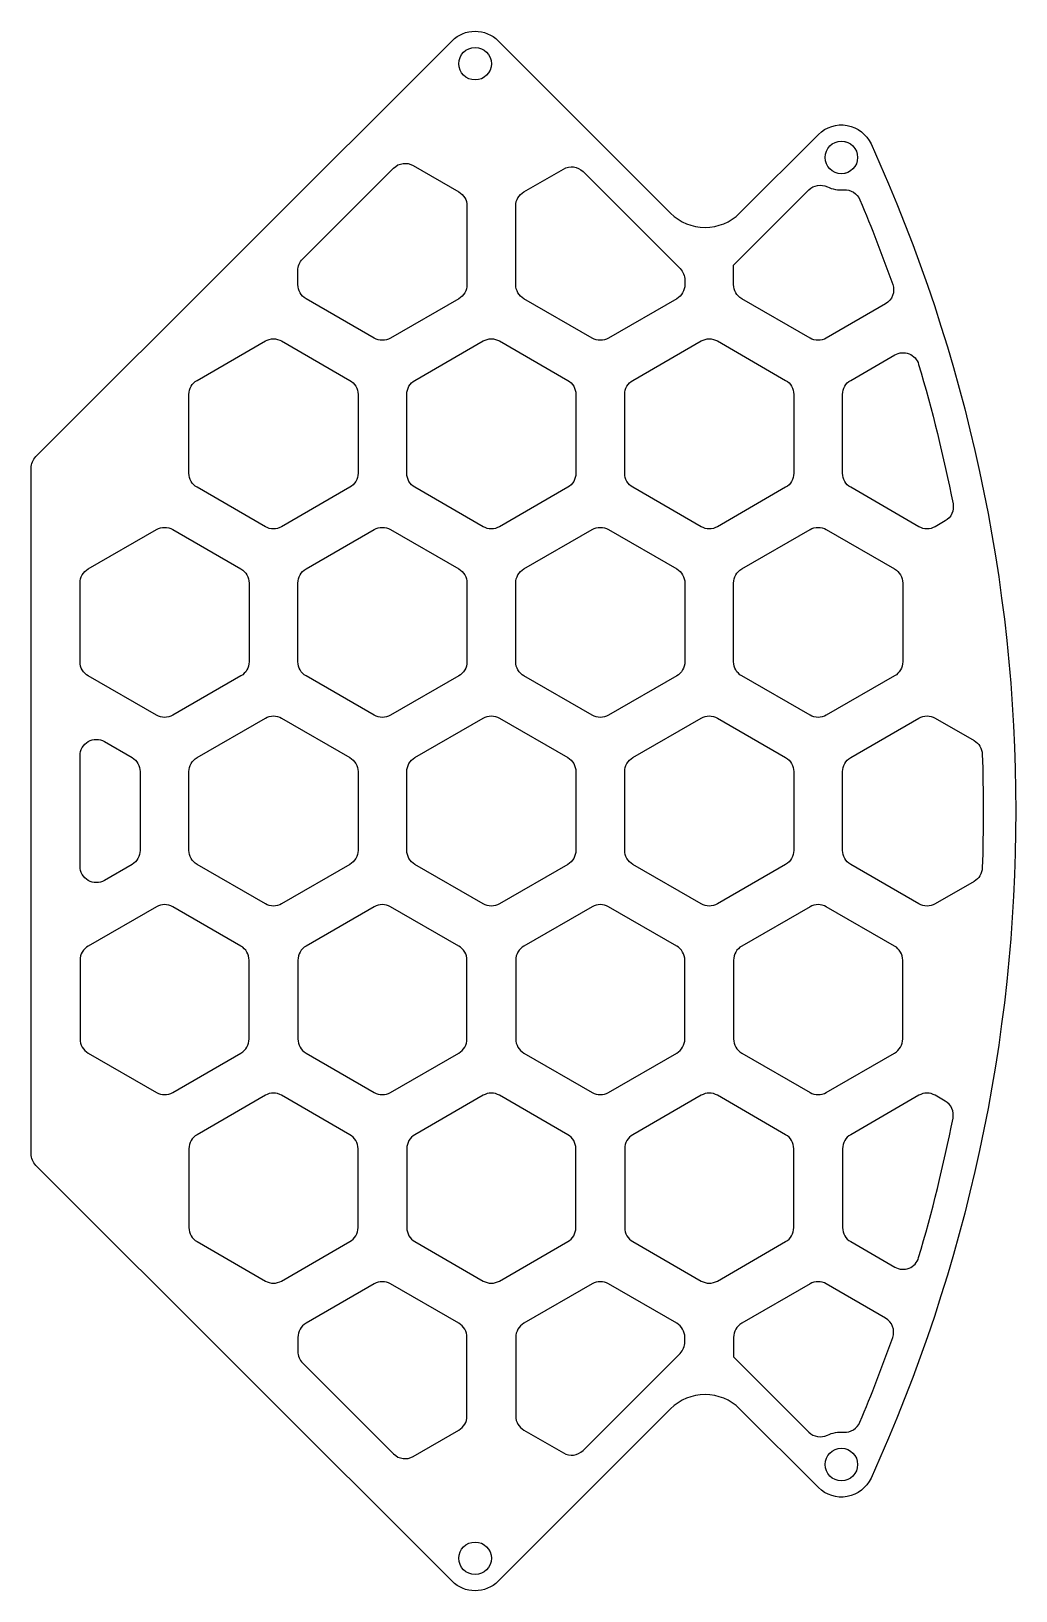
# Model space of a CAD drawing. Header units: inches. Extents: x 0 to 60.5, y 0 to 95.9.
import ezdxf

# ---------------------------------------------------------------- set-up
doc = ezdxf.new("R2010")
doc.units = ezdxf.units.IN
doc.header["$MEASUREMENT"] = 0

msp = doc.modelspace()

# ---------------------------------------------------------------- linework, layer by layer
for points in [[(0.293, 69.759), (25.87, 95.336, -0.414214), (28.698, 95.336), (39.304, 84.731, 0.414214), (43.547, 84.731), (48.387, 89.571, -0.523448), (51.622, 88.986, -0.216949), (51.622, 6.936, -0.523448), (48.387, 6.351), (43.547, 11.191, 0.414214), (39.304, 11.191), (28.698, 0.586, -0.414214), (25.87, 0.586), (0.293, 26.163, -0.198912), (0, 26.87), (0, 69.052, -0.198912)], [(40.177, 80.615), (40.177, 80.333, -0.267949), (39.677, 79.467), (35.481, 77.044, -0.267949), (34.481, 77.044), (30.285, 79.467, -0.267949), (29.785, 80.333), (29.785, 85.178, -0.267949), (30.285, 86.044), (32.712, 87.446, -0.339454), (33.919, 87.287), (39.884, 81.322, -0.198912)], [(50.942, 85.553, -0.014393), (52.956, 80.346, -0.36152), (52.514, 79.146), (48.873, 77.044, -0.267949), (47.873, 77.044), (43.677, 79.467, -0.267949), (43.177, 80.333), (43.177, 81.532), (47.802, 86.157, -0.317852), (48.94, 86.353, 0.130326), (49.947, 86.163, -0.321877)], [(14.392, 65.446), (10.196, 67.868, -0.267949), (9.696, 68.734), (9.696, 73.58, -0.267949), (10.196, 74.446), (14.392, 76.868, -0.267949), (15.392, 76.868), (19.588, 74.446, -0.267949), (20.088, 73.58), (20.088, 68.734, -0.267949), (19.588, 67.868), (15.392, 65.446, -0.267949)], [(27.785, 65.446), (23.588, 67.868, -0.267949), (23.088, 68.734), (23.088, 73.58, -0.267949), (23.588, 74.446), (27.785, 76.868, -0.267949), (28.785, 76.868), (32.981, 74.446, -0.267949), (33.481, 73.58), (33.481, 68.734, -0.267949), (32.981, 67.868), (28.785, 65.446, -0.267949)], [(41.177, 65.446), (36.981, 67.868, -0.267949), (36.481, 68.734), (36.481, 73.58, -0.267949), (36.981, 74.446), (41.177, 76.868, -0.267949), (42.177, 76.868), (46.373, 74.446, -0.267949), (46.873, 73.58), (46.873, 68.734, -0.267949), (46.373, 67.868), (42.177, 65.446, -0.267949)], [(56.182, 65.8), (55.569, 65.446, -0.267949), (54.569, 65.446), (50.373, 67.868, -0.267949), (49.873, 68.734), (49.873, 73.58, -0.267949), (50.373, 74.446), (53.091, 76.015, -0.485294), (54.55, 75.432, -0.022765), (56.663, 66.86, -0.321235)], [(7.696, 53.848), (3.5, 56.27, -0.267949), (3, 57.136), (3, 61.982, -0.267949), (3.5, 62.848), (7.696, 65.27, -0.267949), (8.696, 65.27), (12.892, 62.848, -0.267949), (13.392, 61.982), (13.392, 57.136, -0.267949), (12.892, 56.27), (8.696, 53.848, -0.267949)], [(21.088, 53.848), (16.892, 56.27, -0.267949), (16.392, 57.136), (16.392, 61.982, -0.267949), (16.892, 62.848), (21.088, 65.27, -0.267949), (22.088, 65.27), (26.285, 62.848, -0.267949), (26.785, 61.982), (26.785, 57.136, -0.267949), (26.285, 56.27), (22.088, 53.848, -0.267949)], [(34.481, 53.848), (30.285, 56.27, -0.267949), (29.785, 57.136), (29.785, 61.982, -0.267949), (30.285, 62.848), (34.481, 65.27, -0.267949), (35.481, 65.27), (39.677, 62.848, -0.267949), (40.177, 61.982), (40.177, 57.136, -0.267949), (39.677, 56.27), (35.481, 53.848, -0.267949)], [(47.873, 53.848), (43.677, 56.27, -0.267949), (43.177, 57.136), (43.177, 61.982, -0.267949), (43.677, 62.848), (47.873, 65.27, -0.267949), (48.873, 65.27), (53.069, 62.848, -0.267949), (53.569, 61.982), (53.569, 57.136, -0.267949), (53.069, 56.27), (48.873, 53.848, -0.267949)], [(14.392, 42.25), (10.196, 44.672, -0.267949), (9.696, 45.538), (9.696, 50.384, -0.267949), (10.196, 51.25), (14.392, 53.672, -0.267949), (15.392, 53.672), (19.588, 51.25, -0.267949), (20.088, 50.384), (20.088, 45.538, -0.267949), (19.588, 44.672), (15.392, 42.25, -0.267949)], [(27.785, 42.25), (23.588, 44.672, -0.267949), (23.088, 45.538), (23.088, 50.384, -0.267949), (23.588, 51.25), (27.785, 53.672, -0.267949), (28.785, 53.672), (32.981, 51.25, -0.267949), (33.481, 50.384), (33.481, 45.538, -0.267949), (32.981, 44.672), (28.785, 42.25, -0.267949)], [(41.177, 42.25), (36.981, 44.672, -0.267949), (36.481, 45.538), (36.481, 50.384, -0.267949), (36.981, 51.25), (41.177, 53.672, -0.267949), (42.177, 53.672), (46.373, 51.25, -0.267949), (46.873, 50.384), (46.873, 45.538, -0.267949), (46.373, 44.672), (42.177, 42.25, -0.267949)], [(57.96, 43.63), (55.569, 42.25, -0.267949), (54.569, 42.25), (50.373, 44.672, -0.267949), (49.873, 45.538), (49.873, 50.384, -0.267949), (50.373, 51.25), (54.569, 53.672, -0.267949), (55.569, 53.672), (57.96, 52.292, -0.258298), (58.459, 51.462, -0.018053), (58.459, 44.46, -0.2583)], [(4.5, 52.229), (6.196, 51.25, -0.267949), (6.696, 50.384), (6.696, 45.538, -0.267949), (6.196, 44.672), (4.5, 43.693, -0.57735), (3, 44.559), (3, 51.363, -0.57735)], [(7.696, 42.074), (3.5, 39.652, 0.267949), (3, 38.786), (3, 33.94, 0.267949), (3.5, 33.074), (7.696, 30.652, 0.267949), (8.696, 30.652), (12.892, 33.074, 0.267949), (13.392, 33.94), (13.392, 38.786, 0.267949), (12.892, 39.652), (8.696, 42.074, 0.267949)], [(21.088, 42.074), (16.892, 39.652, 0.267949), (16.392, 38.786), (16.392, 33.94, 0.267949), (16.892, 33.074), (21.088, 30.652, 0.267949), (22.088, 30.652), (26.285, 33.074, 0.267949), (26.785, 33.94), (26.785, 38.786, 0.267949), (26.285, 39.652), (22.088, 42.074, 0.267949)], [(34.481, 42.074), (30.285, 39.652, 0.267949), (29.785, 38.786), (29.785, 33.94, 0.267949), (30.285, 33.074), (34.481, 30.652, 0.267949), (35.481, 30.652), (39.677, 33.074, 0.267949), (40.177, 33.94), (40.177, 38.786, 0.267949), (39.677, 39.652), (35.481, 42.074, 0.267949)], [(47.873, 42.074), (43.677, 39.652, 0.267949), (43.177, 38.786), (43.177, 33.94, 0.267949), (43.677, 33.074), (47.873, 30.652, 0.267949), (48.873, 30.652), (53.069, 33.074, 0.267949), (53.569, 33.94), (53.569, 38.786, 0.267949), (53.069, 39.652), (48.873, 42.074, 0.267949)], [(14.392, 30.476), (10.196, 28.054, 0.267949), (9.696, 27.187), (9.696, 22.342, 0.267949), (10.196, 21.476), (14.392, 19.054, 0.267949), (15.392, 19.054), (19.588, 21.476, 0.267949), (20.088, 22.342), (20.088, 27.187, 0.267949), (19.588, 28.054), (15.392, 30.476, 0.267949)], [(27.785, 30.476), (23.588, 28.054, 0.267949), (23.088, 27.187), (23.088, 22.342, 0.267949), (23.588, 21.476), (27.785, 19.054, 0.267949), (28.785, 19.054), (32.981, 21.476, 0.267949), (33.481, 22.342), (33.481, 27.187, 0.267949), (32.981, 28.054), (28.785, 30.476, 0.267949)], [(41.177, 30.476), (36.981, 28.054, 0.267949), (36.481, 27.187), (36.481, 22.342, 0.267949), (36.981, 21.476), (41.177, 19.054, 0.267949), (42.177, 19.054), (46.373, 21.476, 0.267949), (46.873, 22.342), (46.873, 27.187, 0.267949), (46.373, 28.054), (42.177, 30.476, 0.267949)], [(56.182, 30.122), (55.569, 30.476, 0.267949), (54.569, 30.476), (50.373, 28.054, 0.267949), (49.873, 27.187), (49.873, 22.342, 0.267949), (50.373, 21.476), (53.091, 19.907, 0.485294), (54.55, 20.49, 0.022765), (56.663, 29.061, 0.321235)], [(40.177, 15.307), (40.177, 15.589, 0.267949), (39.677, 16.455), (35.481, 18.878, 0.267949), (34.481, 18.878), (30.285, 16.455, 0.267949), (29.785, 15.589), (29.785, 10.744, 0.267949), (30.285, 9.878), (32.712, 8.476, 0.339454), (33.919, 8.635), (39.884, 14.6, 0.198912)], [(50.942, 10.369, 0.014393), (52.956, 15.576, 0.36152), (52.514, 16.776), (48.873, 18.878, 0.267949), (47.873, 18.878), (43.677, 16.455, 0.267949), (43.177, 15.589), (43.177, 14.39), (47.802, 9.765, 0.317852), (48.94, 9.569, -0.130326), (49.947, 9.759, 0.321877)]]:
    msp.add_lwpolyline(points, format="xyb", close=True)
for points in [[(22.278, 87.501, -0.339454), (23.485, 87.66), (26.285, 86.044, -0.267949), (26.785, 85.178), (26.785, 80.333, -0.267949), (26.285, 79.467), (22.088, 77.044, -0.267949), (21.088, 77.044), (16.892, 79.467, -0.267949), (16.392, 80.333), (16.392, 81.202, -0.198912), (16.685, 81.909), (22.278, 87.501)], [(22.278, 8.421, 0.339454), (23.485, 8.262), (26.285, 9.878, 0.267949), (26.785, 10.744), (26.785, 15.589, 0.267949), (26.285, 16.455), (22.088, 18.878, 0.267949), (21.088, 18.878), (16.892, 16.455, 0.267949), (16.392, 15.589), (16.392, 14.72, 0.198912), (16.685, 14.013), (22.278, 8.421)]]:
    msp.add_lwpolyline(points, format="xyb")
for centre in [(27.284, 93.922), (27.284, 93.922), (49.801, 88.157), (49.802, 88.157), (49.802, 7.765), (49.802, 7.765), (27.284, 2), (27.284, 2)]:
    msp.add_circle(centre, 1)

doc.saveas('drawing.dxf')
